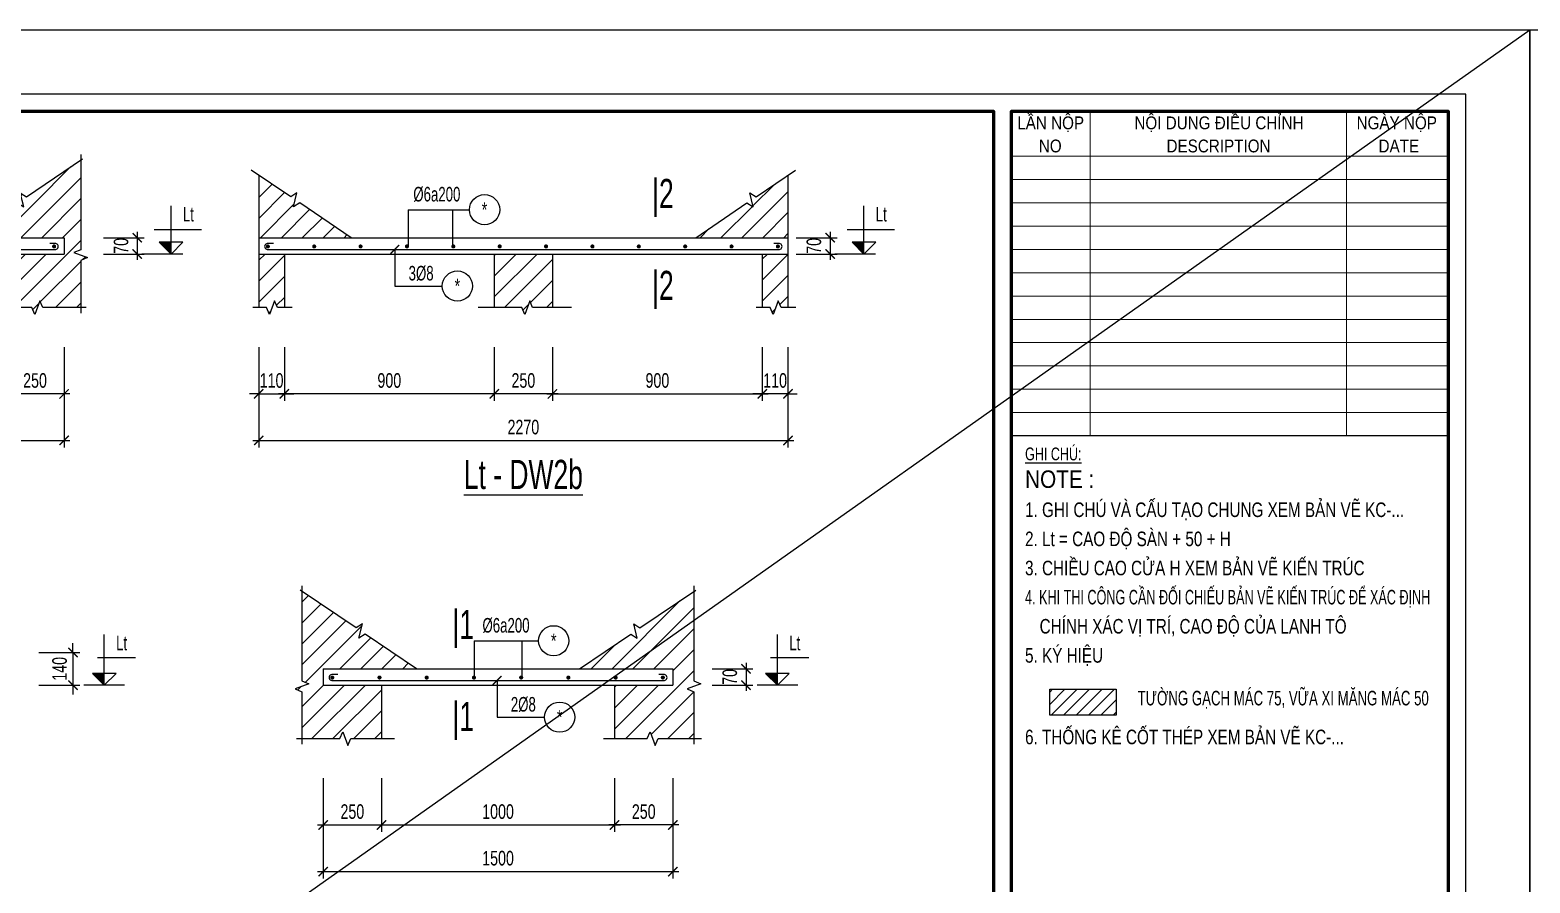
# Model space of a CAD drawing. Header units: millimetres. Extents: x 0 to 42050, y 0 to 14850.
# Drawn here: x 14590 to 21025, y 11189 to 14850 of the extents above; entities that cross this region are included whole.
import ezdxf
from ezdxf.enums import TextEntityAlignment as Align

# ---------------------------------------------------------------- set-up
doc = ezdxf.new("R2010")
doc.units = ezdxf.units.MM
doc.header["$LTSCALE"] = 3
doc.header["$PDSIZE"] = -2
doc.layers.get('0').update_dxf_attribs({"color": 8, "lineweight": 5})
doc.layers.get('Defpoints').update_dxf_attribs({"color": 2})
for name, color, linetype in [('CDC -TEXT KHUNG', 7, 'Continuous'), ('CDC-KHUNGTEN', 9, 'Continuous'), ('CDC.02.DIM', 1, 'Continuous'), ('CDC.03.BORDER', 3, 'Continuous'), ('CDC.05.STEEL', 4, 'Continuous'), ('CDC.06.TEXT', 2, 'Continuous'), ('CDC.10.HATCH', 9, 'Continuous'), ('CDC.11.NOTE', 8, 'Continuous'), ('CDC.14.STEELNUM', 9, 'Continuous')]:
    doc.layers.add(name, color=color, linetype=linetype)
doc.layers.add('KCS_Plotter', color=11, linetype='Continuous', plot=False)
doc.styles.add('arial', font='arial.ttf', dxfattribs={"width": 0.7})
doc.styles.add('Arial_4', font='arial.ttf', dxfattribs={"width": 0.75, "height": 3})
doc.styles.add('KCS_SMTEXT', font='arial.ttf', dxfattribs={"width": 0.7})
doc.styles.add('KT CDC', font='arial.ttf', dxfattribs={"width": 0.85, "height": 200})
doc.dimstyles.new('KCS_DIM25', dxfattribs={"dimscale": 25, "dimtxt": 2.5, "dimasz": 1.6, "dimexe": 1.2, "dimexo": 0, "dimgap": 1, "dimtad": 1, "dimdec": 0, "dimzin": 0, "dimdsep": 46, "dimtxsty": 'KCS_SMTEXT', "dimblk": 'ARCHTICK', "dimcen": 0, "dimdle": 1, "dimclrd": 256, "dimclre": 256, "dimclrt": 2, "dimadec": 0, "dimazin": 0, "dimtfac": 1, "dimtdec": 0, "dimtix": 1, "dimtmove": 2, "dimatfit": 3, "dimfxl": 1, "dimtolj": 1, "dimtzin": 0, "dimarcsym": 0})
pattern_1 = [(45, (-5577808.13, -272725.625), (-44.9012806, 44.9012806), [])]
pattern_2 = [(45, (-5586901.065, -247369.87), (-44.9012806, 44.9012806), [])]

# ---------------------------------------------------------------- blocks, each defined once
blk = doc.blocks.new('_ArchTick')
at = {"color": 0, "linetype": 'ByBlock', "const_width": 0.15}
blk.add_lwpolyline([(-0.5, -0.5), (0.5, 0.5)], dxfattribs=at)
blk = doc.blocks.new('*D23')
at = {"layer": 'CDC.02.DIM', "lineweight": -2, "transparency": 16777216}
for p, q in [((14628.7, 12178.6), (14804.3, 12178.6)), ((14774.3, 12178.6), (14774.3, 12218.6)), ((14774.3, 12178.6), (14774.3, 12038.6)), ((14628.7, 12038.6), (14804.3, 12038.6)), ((14774.3, 12038.6), (14774.3, 11998.6))]:
    blk.add_line(p, q, dxfattribs=at)
at = {"layer": 'Defpoints', "color": 0, "transparency": 16777216}
for p in [(14628.7, 12178.6), (14628.7, 12038.6), (14774.3, 12038.6)]:
    blk.add_point(p, dxfattribs=at)
at = {"layer": 'CDC.02.DIM', "lineweight": -2, "transparency": 16777216, "xscale": 40, "yscale": 40, "zscale": 40}
for p, rotation in [((14774.3, 12178.6), 270), ((14774.3, 12038.6), 90)]:
    blk.add_blockref('_ArchTick', p, dxfattribs=dict(at, rotation=rotation))
at = {"layer": 'CDC.02.DIM', "color": 2, "transparency": 16777216, "insert": (14717.4, 12108.6), "char_height": 62.5, "attachment_point": 5, "rotation": 90, "style": 'KCS_SMTEXT'}
blk.add_mtext('\\A1;140', dxfattribs=at)
blk = doc.blocks.new('*D39')
at = {"layer": 'CDC.02.DIM', "lineweight": -2, "transparency": 16777216}
for p, q in [((14486.8, 13488.6), (14486.8, 13258.6)), ((14736.8, 13488.6), (14736.8, 13258.6)), ((14761.8, 13288.6), (14461.8, 13288.6))]:
    blk.add_line(p, q, dxfattribs=at)
at = {"layer": 'Defpoints', "color": 0, "transparency": 16777216}
for p in [(14486.8, 13488.6), (14736.8, 13488.6), (14486.8, 13288.6)]:
    blk.add_point(p, dxfattribs=at)
at = {"layer": 'CDC.02.DIM', "lineweight": -2, "transparency": 16777216, "xscale": 40, "yscale": 40, "zscale": 40, "rotation": 180}
blk.add_blockref('_ArchTick', (14486.8, 13288.6), dxfattribs=at)
at = {"layer": 'CDC.02.DIM', "lineweight": -2, "transparency": 16777216, "xscale": 40, "yscale": 40, "zscale": 40}
blk.add_blockref('_ArchTick', (14736.8, 13288.6), dxfattribs=at)
at = {"layer": 'CDC.02.DIM', "color": 2, "transparency": 16777216, "insert": (14611.8, 13345.6), "char_height": 62.5, "attachment_point": 5, "style": 'KCS_SMTEXT'}
blk.add_mtext('\\A1;250', dxfattribs=at)
blk = doc.blocks.new('*D41')
at = {"layer": 'CDC.02.DIM', "lineweight": -2, "transparency": 16777216}
for p, q in [((15571.7, 13488.6), (15571.7, 13258.6)), ((15681.7, 13488.6), (15681.7, 13258.6)), ((15571.7, 13288.6), (15531.7, 13288.6)), ((15571.7, 13288.6), (15681.7, 13288.6)), ((15681.7, 13288.6), (15721.7, 13288.6))]:
    blk.add_line(p, q, dxfattribs=at)
at = {"layer": 'Defpoints', "color": 0, "transparency": 16777216}
for p in [(15571.7, 13488.6), (15681.7, 13488.6), (15681.7, 13288.6)]:
    blk.add_point(p, dxfattribs=at)
at = {"layer": 'CDC.02.DIM', "lineweight": -2, "transparency": 16777216, "xscale": 40, "yscale": 40, "zscale": 40}
blk.add_blockref('_ArchTick', (15571.7, 13288.6), dxfattribs=at)
at = {"layer": 'CDC.02.DIM', "lineweight": -2, "transparency": 16777216, "xscale": 40, "yscale": 40, "zscale": 40, "rotation": 180}
blk.add_blockref('_ArchTick', (15681.7, 13288.6), dxfattribs=at)
at = {"layer": 'CDC.02.DIM', "color": 2, "transparency": 16777216, "insert": (15626.7, 13345.6), "char_height": 62.5, "attachment_point": 5, "style": 'KCS_SMTEXT'}
blk.add_mtext('\\A1;110', dxfattribs=at)
blk = doc.blocks.new('*D42')
at = {"layer": 'CDC.02.DIM', "lineweight": -2, "transparency": 16777216}
for p, q in [((15681.7, 13488.6), (15681.7, 13258.6)), ((16581.7, 13488.6), (16581.7, 13258.6)), ((16606.7, 13288.6), (15656.7, 13288.6))]:
    blk.add_line(p, q, dxfattribs=at)
at = {"layer": 'Defpoints', "color": 0, "transparency": 16777216}
for p in [(15681.7, 13488.6), (16581.7, 13488.6), (15681.7, 13288.6)]:
    blk.add_point(p, dxfattribs=at)
at = {"layer": 'CDC.02.DIM', "lineweight": -2, "transparency": 16777216, "xscale": 40, "yscale": 40, "zscale": 40, "rotation": 180}
blk.add_blockref('_ArchTick', (15681.7, 13288.6), dxfattribs=at)
at = {"layer": 'CDC.02.DIM', "lineweight": -2, "transparency": 16777216, "xscale": 40, "yscale": 40, "zscale": 40}
blk.add_blockref('_ArchTick', (16581.7, 13288.6), dxfattribs=at)
at = {"layer": 'CDC.02.DIM', "color": 2, "transparency": 16777216, "insert": (16131.7, 13345.6), "char_height": 62.5, "attachment_point": 5, "style": 'KCS_SMTEXT'}
blk.add_mtext('\\A1;900', dxfattribs=at)
blk = doc.blocks.new('*D43')
at = {"layer": 'CDC.02.DIM', "lineweight": -2, "transparency": 16777216}
for p, q in [((16581.7, 13488.6), (16581.7, 13258.6)), ((16831.7, 13488.6), (16831.7, 13258.6)), ((16856.7, 13288.6), (16556.7, 13288.6))]:
    blk.add_line(p, q, dxfattribs=at)
at = {"layer": 'Defpoints', "color": 0, "transparency": 16777216}
for p in [(16581.7, 13488.6), (16831.7, 13488.6), (16581.7, 13288.6)]:
    blk.add_point(p, dxfattribs=at)
at = {"layer": 'CDC.02.DIM', "lineweight": -2, "transparency": 16777216, "xscale": 40, "yscale": 40, "zscale": 40, "rotation": 180}
blk.add_blockref('_ArchTick', (16581.7, 13288.6), dxfattribs=at)
at = {"layer": 'CDC.02.DIM', "lineweight": -2, "transparency": 16777216, "xscale": 40, "yscale": 40, "zscale": 40}
blk.add_blockref('_ArchTick', (16831.7, 13288.6), dxfattribs=at)
at = {"layer": 'CDC.02.DIM', "color": 2, "transparency": 16777216, "insert": (16706.7, 13345.6), "char_height": 62.5, "attachment_point": 5, "style": 'KCS_SMTEXT'}
blk.add_mtext('\\A1;250', dxfattribs=at)
blk = doc.blocks.new('*D44')
at = {"layer": 'CDC.02.DIM', "lineweight": -2, "transparency": 16777216}
for p, q in [((17731.7, 13488.6), (17731.7, 13258.6)), ((17841.7, 13488.6), (17841.7, 13258.6)), ((17731.7, 13288.6), (17691.7, 13288.6)), ((17841.7, 13288.6), (17731.7, 13288.6)), ((17841.7, 13288.6), (17881.7, 13288.6))]:
    blk.add_line(p, q, dxfattribs=at)
at = {"layer": 'Defpoints', "color": 0, "transparency": 16777216}
for p in [(17731.7, 13488.6), (17841.7, 13488.6), (17731.7, 13288.6)]:
    blk.add_point(p, dxfattribs=at)
at = {"layer": 'CDC.02.DIM', "lineweight": -2, "transparency": 16777216, "xscale": 40, "yscale": 40, "zscale": 40}
blk.add_blockref('_ArchTick', (17731.7, 13288.6), dxfattribs=at)
at = {"layer": 'CDC.02.DIM', "lineweight": -2, "transparency": 16777216, "xscale": 40, "yscale": 40, "zscale": 40, "rotation": 180}
blk.add_blockref('_ArchTick', (17841.7, 13288.6), dxfattribs=at)
at = {"layer": 'CDC.02.DIM', "color": 2, "transparency": 16777216, "insert": (17786.7, 13345.6), "char_height": 62.5, "attachment_point": 5, "style": 'KCS_SMTEXT'}
blk.add_mtext('\\A1;110', dxfattribs=at)
blk = doc.blocks.new('*D45')
at = {"layer": 'CDC.02.DIM', "lineweight": -2, "transparency": 16777216}
for p, q in [((16831.7, 13488.6), (16831.7, 13258.6)), ((17731.7, 13488.6), (17731.7, 13258.6)), ((16806.7, 13288.6), (17756.7, 13288.6))]:
    blk.add_line(p, q, dxfattribs=at)
at = {"layer": 'Defpoints', "color": 0, "transparency": 16777216}
for p in [(16831.7, 13488.6), (17731.7, 13488.6), (17731.7, 13288.6)]:
    blk.add_point(p, dxfattribs=at)
at = {"layer": 'CDC.02.DIM', "lineweight": -2, "transparency": 16777216, "xscale": 40, "yscale": 40, "zscale": 40, "rotation": 180}
blk.add_blockref('_ArchTick', (16831.7, 13288.6), dxfattribs=at)
at = {"layer": 'CDC.02.DIM', "lineweight": -2, "transparency": 16777216, "xscale": 40, "yscale": 40, "zscale": 40}
blk.add_blockref('_ArchTick', (17731.7, 13288.6), dxfattribs=at)
at = {"layer": 'CDC.02.DIM', "color": 2, "transparency": 16777216, "insert": (17281.7, 13345.6), "char_height": 62.5, "attachment_point": 5, "style": 'KCS_SMTEXT'}
blk.add_mtext('\\A1;900', dxfattribs=at)
blk = doc.blocks.new('*D278')
at = {"layer": 'CDC.02.DIM', "lineweight": -2, "transparency": 16777216}
for p, q in [((15848.1, 11638.8), (15848.1, 11408.6)), ((16098.1, 11638.8), (16098.1, 11408.6)), ((15823.1, 11438.6), (16123.1, 11438.6))]:
    blk.add_line(p, q, dxfattribs=at)
at = {"layer": 'Defpoints', "color": 0, "transparency": 16777216}
for p in [(15848.1, 11638.8), (16098.1, 11638.8), (16098.1, 11438.6)]:
    blk.add_point(p, dxfattribs=at)
at = {"layer": 'CDC.02.DIM', "lineweight": -2, "transparency": 16777216, "xscale": 40, "yscale": 40, "zscale": 40, "rotation": 180}
blk.add_blockref('_ArchTick', (15848.1, 11438.6), dxfattribs=at)
at = {"layer": 'CDC.02.DIM', "lineweight": -2, "transparency": 16777216, "xscale": 40, "yscale": 40, "zscale": 40}
blk.add_blockref('_ArchTick', (16098.1, 11438.6), dxfattribs=at)
at = {"layer": 'CDC.02.DIM', "color": 2, "transparency": 16777216, "insert": (15973.1, 11495.6), "char_height": 62.5, "attachment_point": 5, "style": 'KCS_SMTEXT'}
blk.add_mtext('\\A1;250', dxfattribs=at)
blk = doc.blocks.new('*D279')
at = {"layer": 'CDC.02.DIM', "lineweight": -2, "transparency": 16777216}
for p, q in [((17098.1, 11638.8), (17098.1, 11408.6)), ((17348.1, 11638.8), (17348.1, 11408.6)), ((17373.1, 11438.6), (17073.1, 11438.6))]:
    blk.add_line(p, q, dxfattribs=at)
at = {"layer": 'Defpoints', "color": 0, "transparency": 16777216}
for p in [(17098.1, 11638.8), (17348.1, 11638.8), (17098.1, 11438.6)]:
    blk.add_point(p, dxfattribs=at)
at = {"layer": 'CDC.02.DIM', "lineweight": -2, "transparency": 16777216, "xscale": 40, "yscale": 40, "zscale": 40, "rotation": 180}
blk.add_blockref('_ArchTick', (17098.1, 11438.6), dxfattribs=at)
at = {"layer": 'CDC.02.DIM', "lineweight": -2, "transparency": 16777216, "xscale": 40, "yscale": 40, "zscale": 40}
blk.add_blockref('_ArchTick', (17348.1, 11438.6), dxfattribs=at)
at = {"layer": 'CDC.02.DIM', "color": 2, "transparency": 16777216, "insert": (17223.1, 11495.6), "char_height": 62.5, "attachment_point": 5, "style": 'KCS_SMTEXT'}
blk.add_mtext('\\A1;250', dxfattribs=at)
blk = doc.blocks.new('*D280')
at = {"layer": 'CDC.02.DIM', "lineweight": -2, "transparency": 16777216}
for p, q in [((17516.3, 12108.6), (17691.8, 12108.6)), ((17661.8, 12133.6), (17661.8, 12013.6)), ((17516.3, 12038.6), (17691.8, 12038.6))]:
    blk.add_line(p, q, dxfattribs=at)
at = {"layer": 'Defpoints', "color": 0, "transparency": 16777216}
for p in [(17516.3, 12108.6), (17516.3, 12038.6), (17661.8, 12038.6)]:
    blk.add_point(p, dxfattribs=at)
at = {"layer": 'CDC.02.DIM', "lineweight": -2, "transparency": 16777216, "xscale": 40, "yscale": 40, "zscale": 40}
for p, rotation in [((17661.8, 12108.6), 90), ((17661.8, 12038.6), 270)]:
    blk.add_blockref('_ArchTick', p, dxfattribs=dict(at, rotation=rotation))
at = {"layer": 'CDC.02.DIM', "color": 2, "transparency": 16777216, "insert": (17592.4, 12073.6), "char_height": 62.5, "attachment_point": 5, "rotation": 90, "style": 'KCS_SMTEXT'}
blk.add_mtext('\\A1;70', dxfattribs=at)
blk = doc.blocks.new('*D281')
at = {"layer": 'CDC.02.DIM', "lineweight": -2, "transparency": 16777216}
for p, q in [((16098.1, 11638.8), (16098.1, 11408.6)), ((17098.1, 11638.8), (17098.1, 11408.6)), ((16073.1, 11438.6), (17123.1, 11438.6))]:
    blk.add_line(p, q, dxfattribs=at)
at = {"layer": 'Defpoints', "color": 0, "transparency": 16777216}
for p in [(16098.1, 11638.8), (17098.1, 11638.8), (17098.1, 11438.6)]:
    blk.add_point(p, dxfattribs=at)
at = {"layer": 'CDC.02.DIM', "lineweight": -2, "transparency": 16777216, "xscale": 40, "yscale": 40, "zscale": 40, "rotation": 180}
blk.add_blockref('_ArchTick', (16098.1, 11438.6), dxfattribs=at)
at = {"layer": 'CDC.02.DIM', "lineweight": -2, "transparency": 16777216, "xscale": 40, "yscale": 40, "zscale": 40}
blk.add_blockref('_ArchTick', (17098.1, 11438.6), dxfattribs=at)
at = {"layer": 'CDC.02.DIM', "color": 2, "transparency": 16777216, "insert": (16598.1, 11495.6), "char_height": 62.5, "attachment_point": 5, "style": 'KCS_SMTEXT'}
blk.add_mtext('\\A1;1000', dxfattribs=at)
blk = doc.blocks.new('*D282')
at = {"layer": 'CDC.02.DIM', "lineweight": -2, "transparency": 16777216}
for p, q in [((15848.1, 11638.8), (15848.1, 11208.6)), ((17348.1, 11638.8), (17348.1, 11208.6)), ((15823.1, 11238.6), (17373.1, 11238.6))]:
    blk.add_line(p, q, dxfattribs=at)
at = {"layer": 'Defpoints', "color": 0, "transparency": 16777216}
for p in [(15848.1, 11638.8), (17348.1, 11638.8), (17348.1, 11238.6)]:
    blk.add_point(p, dxfattribs=at)
at = {"layer": 'CDC.02.DIM', "lineweight": -2, "transparency": 16777216, "xscale": 40, "yscale": 40, "zscale": 40, "rotation": 180}
blk.add_blockref('_ArchTick', (15848.1, 11238.6), dxfattribs=at)
at = {"layer": 'CDC.02.DIM', "lineweight": -2, "transparency": 16777216, "xscale": 40, "yscale": 40, "zscale": 40}
blk.add_blockref('_ArchTick', (17348.1, 11238.6), dxfattribs=at)
at = {"layer": 'CDC.02.DIM', "color": 2, "transparency": 16777216, "insert": (16598.1, 11295.6), "char_height": 62.5, "attachment_point": 5, "style": 'KCS_SMTEXT'}
blk.add_mtext('\\A1;1500', dxfattribs=at)
blk = doc.blocks.new('*D283')
at = {"layer": 'CDC.02.DIM', "lineweight": -2, "transparency": 16777216}
for p, q in [((15050.5, 13983.6), (15050.5, 13863.6)), ((14905, 13958.6), (15080.5, 13958.6)), ((14905, 13888.6), (15080.5, 13888.6))]:
    blk.add_line(p, q, dxfattribs=at)
at = {"layer": 'Defpoints', "color": 0, "transparency": 16777216}
for p in [(14905, 13958.6), (14905, 13888.6), (15050.5, 13888.6)]:
    blk.add_point(p, dxfattribs=at)
at = {"layer": 'CDC.02.DIM', "lineweight": -2, "transparency": 16777216, "xscale": 40, "yscale": 40, "zscale": 40}
for p, rotation in [((15050.5, 13958.6), 90), ((15050.5, 13888.6), 270)]:
    blk.add_blockref('_ArchTick', p, dxfattribs=dict(at, rotation=rotation))
at = {"layer": 'CDC.02.DIM', "color": 2, "transparency": 16777216, "insert": (14981.1, 13923.6), "char_height": 62.5, "attachment_point": 5, "rotation": 90, "style": 'KCS_SMTEXT'}
blk.add_mtext('\\A1;70', dxfattribs=at)
blk = doc.blocks.new('*D284')
at = {"layer": 'CDC.02.DIM', "lineweight": -2, "transparency": 16777216}
for p, q in [((18022.7, 13983.6), (18022.7, 13863.6)), ((17877.1, 13958.6), (18052.7, 13958.6)), ((17877.1, 13888.6), (18052.7, 13888.6))]:
    blk.add_line(p, q, dxfattribs=at)
at = {"layer": 'Defpoints', "color": 0, "transparency": 16777216}
for p in [(17877.1, 13958.6), (17877.1, 13888.6), (18022.7, 13888.6)]:
    blk.add_point(p, dxfattribs=at)
at = {"layer": 'CDC.02.DIM', "lineweight": -2, "transparency": 16777216, "xscale": 40, "yscale": 40, "zscale": 40}
for p, rotation in [((18022.7, 13958.6), 90), ((18022.7, 13888.6), 270)]:
    blk.add_blockref('_ArchTick', p, dxfattribs=dict(at, rotation=rotation))
at = {"layer": 'CDC.02.DIM', "color": 2, "transparency": 16777216, "insert": (17953.2, 13923.6), "char_height": 62.5, "attachment_point": 5, "rotation": 90, "style": 'KCS_SMTEXT'}
blk.add_mtext('\\A1;70', dxfattribs=at)
blk = doc.blocks.new('*D331')
at = {"layer": 'CDC.02.DIM', "lineweight": -2, "transparency": 16777216}
for p, q in [((12166.8, 13488.6), (12166.8, 13058.6)), ((14736.8, 13488.6), (14736.8, 13058.6)), ((12141.8, 13088.6), (14761.8, 13088.6))]:
    blk.add_line(p, q, dxfattribs=at)
at = {"layer": 'Defpoints', "color": 0, "transparency": 16777216}
for p in [(12166.8, 13488.6), (14736.8, 13488.6), (14736.8, 13088.6)]:
    blk.add_point(p, dxfattribs=at)
at = {"layer": 'CDC.02.DIM', "lineweight": -2, "transparency": 16777216, "xscale": 40, "yscale": 40, "zscale": 40, "rotation": 180}
blk.add_blockref('_ArchTick', (12166.8, 13088.6), dxfattribs=at)
at = {"layer": 'CDC.02.DIM', "lineweight": -2, "transparency": 16777216, "xscale": 40, "yscale": 40, "zscale": 40}
blk.add_blockref('_ArchTick', (14736.8, 13088.6), dxfattribs=at)
at = {"layer": 'CDC.02.DIM', "color": 2, "transparency": 16777216, "insert": (13451.8, 13145.6), "char_height": 62.5, "attachment_point": 5, "style": 'KCS_SMTEXT'}
blk.add_mtext('\\A1;2570', dxfattribs=at)
blk = doc.blocks.new('*D332')
at = {"layer": 'CDC.02.DIM', "lineweight": -2, "transparency": 16777216}
for p, q in [((15571.7, 13488.6), (15571.7, 13058.6)), ((17841.7, 13488.6), (17841.7, 13058.6)), ((15546.7, 13088.6), (17866.7, 13088.6))]:
    blk.add_line(p, q, dxfattribs=at)
at = {"layer": 'Defpoints', "color": 0, "transparency": 16777216}
for p in [(15571.7, 13488.6), (17841.7, 13488.6), (17841.7, 13088.6)]:
    blk.add_point(p, dxfattribs=at)
at = {"layer": 'CDC.02.DIM', "lineweight": -2, "transparency": 16777216, "xscale": 40, "yscale": 40, "zscale": 40, "rotation": 180}
blk.add_blockref('_ArchTick', (15571.7, 13088.6), dxfattribs=at)
at = {"layer": 'CDC.02.DIM', "lineweight": -2, "transparency": 16777216, "xscale": 40, "yscale": 40, "zscale": 40}
blk.add_blockref('_ArchTick', (17841.7, 13088.6), dxfattribs=at)
at = {"layer": 'CDC.02.DIM', "color": 2, "transparency": 16777216, "insert": (16706.7, 13145.6), "char_height": 62.5, "attachment_point": 5, "style": 'KCS_SMTEXT'}
blk.add_mtext('\\A1;2270', dxfattribs=at)
blk = doc.blocks.new('Khung tên chuẩn')
at = {"layer": 'CDC-KHUNGTEN', "color": 8, "lineweight": 9}
for p, q in [((76550, 58000), (76550, 52433)), ((80950, 58000), (80950, 52433)), ((82700, 57233), (75200, 57233)), ((82700, 56833), (75200, 56833)), ((82700, 56433), (75200, 56433)), ((82700, 56033), (75200, 56033)), ((82700, 55633), (75200, 55633)), ((82700, 55233), (75200, 55233)), ((82700, 54833), (75200, 54833)), ((82700, 54433), (75200, 54433)), ((82700, 54033), (75200, 54033)), ((82700, 53633), (75200, 53633)), ((82700, 53233), (75200, 53233)), ((82700, 52833), (75200, 52833))]:
    blk.add_line(p, q, dxfattribs=at)
at = {"layer": 'CDC-KHUNGTEN', "color": 6, "lineweight": 25}
blk.add_line((82700, 52433), (75200, 52433), dxfattribs=at)
at = {"layer": 'CDC-KHUNGTEN', "color": 8}
blk.add_lwpolyline([(75096, 1100), (83000, 1100), (83000, 58300), (3000, 58300), (3000, 1100), (75096, 1100)], dxfattribs=at)
at = {"layer": 'CDC-KHUNGTEN', "color": 255, "lineweight": 60}
blk.add_lwpolyline([(74900, 1400), (74900, 58000), (3300, 58000), (3300, 1400), (74900, 1400)], close=True, dxfattribs=at)
blk.add_lwpolyline([(75200, 1400), (82700, 1400), (82700, 58000), (75200, 58000), (75200, 1400)], dxfattribs=at)
at = {"layer": 'Defpoints', "color": 1, "ltscale": 0.2}
blk.add_lwpolyline([(0, 0), (0, 59400), (84100, 59400), (84100, 0), (0, 0)], close=True, dxfattribs=at)
at = {"layer": 'CDC -TEXT KHUNG', "color": 7, "style": 'KT CDC', "width": 0.85}
for s, p in [('NO', (75672, 57299)), ('DESCRIPTION', (77863, 57299)), ('DATE', (81501, 57299))]:
    blk.add_text(s, height=220, dxfattribs=at).set_placement(p)
at = {"layer": 'CDC -TEXT KHUNG', "char_height": 220, "attachment_point": 2, "line_spacing_factor": 0.941778, "style": 'KT CDC'}
for s, insert, width in [('LẦN NỘP', (75875, 57916), 1464.22), ('NỘI DUNG ĐIỀU CHỈNH', (78763, 57916), 3699.71), ('NGÀY NỘP', (81814, 57916), 1755.59)]:
    blk.add_mtext(s, dxfattribs=dict(at, insert=insert, width=width))
at = {"layer": 'CDC-KHUNGTEN', "color": 7, "style": 'Arial_4', "width": 0.85}
blk.add_text('NOTE :', height=300, dxfattribs=at).set_placement((75436, 51540))
at = {"layer": 'CDC-KHUNGTEN', "color": 6, "insert": (75436, 52233), "char_height": 220, "width": 1881.96, "attachment_point": 1, "style": 'arial'}
blk.add_mtext('{\\LGHI CHÚ:}', dxfattribs=at)

msp = doc.modelspace()

# ---------------------------------------------------------------- hatches: boundary and pattern name
at = {"layer": 'CDC.10.HATCH'}
h = msp.add_hatch(dxfattribs=at)
h.set_pattern_fill('ANSI31', color=256, scale=20, style=0)
h.set_pattern_definition([(45, (-5593256.22, -274393.507), (-44.9012806, 44.9012806), [])])
h.paths.add_polyline_path([(14736.8, 13958.6), (14736.8, 13888.6), (14486.8, 13888.6), (14486.8, 13659), (14598.2, 13659), (14610.9, 13629.6), (14632.3, 13688.3), (14645.1, 13659), (14808.2, 13659), (14808.2, 13860.4), (14837.6, 13873.1), (14778.9, 13894.5), (14808.2, 13907.2), (14808.2, 14292), (14575.7, 14134.2), (14548.6, 14151.4), (14563.9, 14090.8), (14536.9, 14107.9), (14316.8, 13958.6)])
h = msp.add_hatch(dxfattribs=at)
h.set_pattern_fill('ANSI31', color=256, scale=20, style=0)
h.set_pattern_definition(pattern_1)
h.paths.add_polyline_path([(15967.5, 13958.6), (15747.4, 14107.9), (15720.4, 14090.8), (15735.6, 14151.4), (15708.6, 14134.2), (15571.7, 14227.1), (15571.7, 13958.6)])
h.paths.add_polyline_path([(15681.7, 13888.6), (15571.7, 13888.6), (15571.7, 13659), (15605.2, 13659), (15618, 13629.6), (15639.3, 13688.3), (15652.1, 13659), (15681.7, 13659)])
h = msp.add_hatch(dxfattribs=at)
h.set_pattern_fill('ANSI31', color=256, scale=20, style=0)
h.set_pattern_definition(pattern_1)
h.paths.add_polyline_path([(17693, 14090.8), (17666, 14107.9), (17445.9, 13958.6), (17841.7, 13958.6), (17841.7, 14227.1), (17704.8, 14134.2), (17677.8, 14151.4)])
h.paths.add_polyline_path([(17841.7, 13888.6), (17731.7, 13888.6), (17731.7, 13659), (17765.2, 13659), (17777.9, 13629.6), (17799.3, 13688.3), (17812.1, 13659), (17841.7, 13659)])
h = msp.add_hatch(dxfattribs=at)
h.set_pattern_fill('ANSI31', color=256, scale=20, style=0)
h.set_pattern_definition(pattern_1)
h.paths.add_polyline_path([(16733.8, 13688.3), (16746.6, 13659), (16831.7, 13659), (16831.7, 13888.6), (16581.7, 13888.6), (16581.7, 13659), (16699.7, 13659), (16712.5, 13629.6)])
h = msp.add_hatch(dxfattribs=at)
h.set_pattern_fill('ANSI31', color=256, scale=20, style=0)
h.set_pattern_definition(pattern_2)
h.paths.add_polyline_path([(16248.1, 12108.6), (16028, 12257.9), (16000.9, 12240.8), (16016.2, 12301.4), (15989.2, 12284.2), (15756.6, 12442), (15756.6, 12057.2), (15786, 12044.5), (15727.2, 12023.1), (15756.6, 12010.4), (15756.6, 11809), (15919.8, 11809), (15932.5, 11838.3), (15953.9, 11779.6), (15966.6, 11809), (16098.1, 11809), (16098.1, 12038.6), (15848.1, 12038.6), (15848.1, 12108.6)])
h = msp.add_hatch(dxfattribs=at)
h.set_pattern_fill('ANSI31', color=256, scale=20, style=0)
h.set_pattern_definition(pattern_2)
h.paths.add_polyline_path([(17098.1, 12038.6), (17098.1, 11809), (17237.8, 11809), (17250.6, 11838.3), (17271.9, 11779.6), (17284.7, 11809), (17438.3, 11809), (17438.3, 12010.4), (17409, 12023.1), (17467.7, 12044.5), (17438.3, 12057.2), (17438.3, 12441.1), (17207, 12284.2), (17179.9, 12301.4), (17195.2, 12240.8), (17168.2, 12257.9), (16948.1, 12108.6), (17348.1, 12108.6), (17348.1, 12038.6)])
h = msp.add_hatch(dxfattribs=at)
h.set_pattern_fill('ANSI31', color=256, scale=300, style=0)
h.set_pattern_definition([(45, (-11061465.133, -2759474.625), (-26.5165043, 26.5165043), [])])
h.paths.add_polyline_path([(19250.4, 11909.3), (19250.4, 12020.8), (18964.8, 12020.8), (18964.8, 11909.3)])

# ---------------------------------------------------------------- linework, layer by layer
at = {"layer": 'CDC.02.DIM'}
for p, q in [((15195.2, 13888.6), (15195.2, 14095.7)), ((18167.3, 13888.6), (18167.3, 14095.7)), ((15326.6, 13992.2), (15123.2, 13992.2)), ((18298.8, 13992.2), (18095.4, 13992.2)), ((15195.2, 13888.6), (15144.4, 13939.4)), ((15245.9, 13939.4), (15144.4, 13939.4)), ((15195.2, 13888.6), (15245.9, 13939.4)), ((18167.3, 13888.6), (18116.6, 13939.4)), ((18218.1, 13939.4), (18116.6, 13939.4)), ((18167.3, 13888.6), (18218.1, 13939.4)), ((15245.2, 13888.6), (15070.5, 13888.6)), ((18217.3, 13888.6), (18042.7, 13888.6)), ((14908.8, 12038.1), (14908.8, 12255.2)), ((17796.3, 12038.1), (17796.3, 12255.2)), ((15043.3, 12155.8), (14880.1, 12155.8)), ((17930.8, 12155.8), (17767.6, 12155.8)), ((14996.1, 12038.1), (14821.5, 12038.1)), ((14908.8, 12038.1), (14858.1, 12088.9)), ((14959.5, 12088.9), (14858.1, 12088.9)), ((14908.8, 12038.1), (14959.5, 12088.9)), ((17883.6, 12038.1), (17709, 12038.1)), ((17796.3, 12038.1), (17745.6, 12088.9)), ((17847.1, 12088.9), (17745.6, 12088.9)), ((17796.3, 12038.1), (17847.1, 12088.9))]:
    msp.add_line(p, q, dxfattribs=at)
for points in [[(15144.4, 13939.4), (15195.2, 13888.6), (15195.2, 13939.4)], [(18116.6, 13939.4), (18167.3, 13888.6), (18167.3, 13939.4)], [(14858.1, 12088.9), (14908.8, 12038.1), (14908.8, 12088.9)], [(17745.6, 12088.9), (17796.3, 12038.1), (17796.3, 12088.9)]]:
    msp.add_solid(points, dxfattribs=at)
at = {"layer": 'CDC.03.BORDER'}
for p, q in [((15571.7, 14227.1), (15571.7, 13659)), ((17841.7, 14227.1), (17841.7, 13659)), ((12166.8, 13958.6), (14736.8, 13958.6)), ((14736.8, 13958.6), (14736.8, 13888.6)), ((15571.7, 13958.6), (17841.7, 13958.6)), ((15571.7, 13958.6), (15571.7, 13888.6)), ((17841.7, 13958.6), (17841.7, 13888.6)), ((12166.8, 13888.6), (14736.8, 13888.6)), ((15571.7, 13888.6), (17841.7, 13888.6)), ((15681.7, 13888.6), (15681.7, 13659)), ((16581.7, 13888.6), (16581.7, 13659)), ((16831.7, 13888.6), (16831.7, 13659)), ((17731.7, 13888.6), (17731.7, 13659)), ((15848.1, 12108.6), (17348.1, 12108.6)), ((15848.1, 12108.6), (15848.1, 12038.6)), ((17348.1, 12108.6), (17348.1, 12038.6)), ((15848.1, 12038.6), (17348.1, 12038.6)), ((16098.1, 12038.6), (16098.1, 11809)), ((17098.1, 12038.6), (17098.1, 11809))]:
    msp.add_line(p, q, dxfattribs=at)
msp.add_lwpolyline([(18964.8, 12020.8), (19250.4, 12020.8), (19250.4, 11909.3), (18964.8, 11909.3)], close=True, dxfattribs=at)
at = {"layer": 'CDC.05.STEEL'}
for points in [[(12229.5, 13933.6), (12206.9, 13933.6, 1.2), (12206.9, 13908.6), (14696.8, 13908.6, 1.2), (14696.8, 13933.6), (14675.9, 13933.6)], [(15634.5, 13933.6), (15611.8, 13933.6, 1.2), (15611.8, 13908.6), (17801.7, 13908.6, 1.2), (17801.7, 13933.6), (17780.9, 13933.6)], [(15910.8, 12083.6), (15888.2, 12083.6, 1.2), (15888.2, 12058.6), (17308.1, 12058.6, 1.2), (17308.1, 12083.6), (17287.2, 12083.6)]]:
    msp.add_lwpolyline(points, format="xyb", dxfattribs=at)
at = {"layer": 'CDC.05.STEEL', "const_width": 8.75}
for points in [[(14689.3, 13921.1, -1), (14698.1, 13921.1, -1)], [(15606.3, 13921.1, -1), (15615, 13921.1, -1)], [(15805.2, 13921.1, -1), (15813.9, 13921.1, -1)], [(16004.1, 13921.1, -1), (16012.8, 13921.1, -1)], [(16203, 13921.1, -1), (16211.8, 13921.1, -1)], [(16401.9, 13921.1, -1), (16410.7, 13921.1, -1)], [(16600.8, 13921.1, -1), (16609.6, 13921.1, -1)], [(16799.7, 13921.1, -1), (16808.5, 13921.1, -1)], [(16998.6, 13921.1, -1), (17007.4, 13921.1, -1)], [(17197.5, 13921.1, -1), (17206.3, 13921.1, -1)], [(17396.5, 13921.1, -1), (17405.2, 13921.1, -1)], [(17595.4, 13921.1, -1), (17604.1, 13921.1, -1)], [(17794.3, 13921.1, -1), (17803, 13921.1, -1)], [(15882.6, 12071.1, -1), (15891.4, 12071.1, -1)], [(16085.2, 12071.1, -1), (16094, 12071.1, -1)], [(16287.8, 12071.1, -1), (16296.5, 12071.1, -1)], [(16490.3, 12071.1, -1), (16499.1, 12071.1, -1)], [(16692.9, 12071.1, -1), (16701.7, 12071.1, -1)], [(16895.5, 12071.1, -1), (16904.2, 12071.1, -1)], [(17098.1, 12071.1, -1), (17106.8, 12071.1, -1)], [(17300.6, 12071.1, -1), (17309.4, 12071.1, -1)]]:
    msp.add_lwpolyline(points, format="xyb", close=True, dxfattribs=at)
at = {"layer": 'CDC.11.NOTE'}
for p, q in [((16213, 14078.9), (16475.5, 14078.9, 0)), ((16213, 14078.9), (16213, 13921.1)), ((16403.4, 14078.9), (16403.4, 13921.1)), ((16495.4, 12228.9), (16772.1, 12228.9, 0)), ((16495.4, 12228.9), (16495.4, 12071.1)), ((16700, 12228.9), (16700, 12071.1))]:
    msp.add_line(p, q, dxfattribs=at)
for points in [[(14316.8, 13958.6), (14536.9, 14107.9), (14563.9, 14090.8), (14548.6, 14151.4), (14575.7, 14134.2), (14815.2, 14296.7)], [(14808.2, 14315), (14808.2, 13907.2), (14778.9, 13894.5), (14837.6, 13873.1), (14808.2, 13860.4), (14808.2, 13635.5)], [(15967.5, 13958.6), (15747.4, 14107.9), (15720.4, 14090.8), (15735.6, 14151.4), (15708.6, 14134.2), (15539.7, 14248.8)], [(17445.9, 13958.6), (17666, 14107.9), (17693, 14090.8), (17677.8, 14151.4), (17704.8, 14134.2), (17873.7, 14248.8)], [(14831.9, 13659), (14645.1, 13659), (14632.3, 13688.3), (14610.9, 13629.6), (14598.2, 13659), (14411.4, 13659)], [(15715, 13659), (15652.1, 13659), (15639.3, 13688.3), (15618, 13629.6), (15605.2, 13659), (15545.5, 13659)], [(16913.4, 13659), (16746.6, 13659), (16733.8, 13688.3), (16712.5, 13629.6), (16699.7, 13659), (16512.9, 13659)], [(17875, 13659), (17812.1, 13659), (17799.3, 13688.3), (17777.9, 13629.6), (17765.2, 13659), (17705.5, 13659)], [(15756.6, 12465), (15756.6, 12057.2), (15786, 12044.5), (15727.2, 12023.1), (15756.6, 12010.4), (15756.6, 11785.5)], [(16248.1, 12108.6), (16028, 12257.9), (16000.9, 12240.8), (16016.2, 12301.4), (15989.2, 12284.2), (15749.6, 12446.7)], [(16948.1, 12108.6), (17168.2, 12257.9), (17195.2, 12240.8), (17179.9, 12301.4), (17207, 12284.2), (17446.5, 12446.7)], [(17438.3, 12464.1), (17438.3, 12057.2), (17467.7, 12044.5), (17409, 12023.1), (17438.3, 12010.4), (17438.3, 11785.5)], [(15733, 11809), (15919.8, 11809), (15932.5, 11838.3), (15953.9, 11779.6), (15966.6, 11809), (16153.4, 11809)], [(17051, 11809), (17237.8, 11809), (17250.6, 11838.3), (17271.9, 11779.6), (17284.7, 11809), (17471.5, 11809)]]:
    msp.add_lwpolyline(points, dxfattribs=at)
at = {"layer": 'CDC.11.NOTE', "elevation": 0}
for points in [[(16155.5, 13908.6), (16155.5, 13751.2), (16155.5, 13751.2), (16359, 13751.2)], [(16594, 12058.6), (16594, 11901.2), (16594, 11901.2), (16797.5, 11901.2)]]:
    msp.add_lwpolyline(points, dxfattribs=at)
at = {"layer": 'CDC.14.STEELNUM'}
for centre in [(16540.3, 14078.9, 0), (16423.8, 13751.2, 0), (16836.9, 12228.9, 0), (16862.3, 11901.2, 0)]:
    msp.add_circle(centre, 64.8, dxfattribs=at)
at = {"layer": 'KCS_Plotter', "linetype": 'ByBlock', "ltscale": 10}
msp.add_line((0, 0), (21025, 14850), dxfattribs=at)

# ---------------------------------------------------------------- block references
for p, xscale, yscale, zscale in [((0, 0), 0.2500000001291493, 0.2500000001291493, 0.2500000001291493), ((21025, 0), 0.2500000001309672, 0.2500000001309672, 0.2500000001309672)]:
    msp.add_blockref('Khung tên chuẩn', p, dxfattribs=dict(xscale=xscale, yscale=yscale, zscale=zscale))
at = {"layer": 'CDC.11.NOTE', "xscale": 37.5, "yscale": 37.5, "zscale": 37.5}
for p in [(16155.5, 13908.6), (16594, 12058.6)]:
    msp.add_blockref('_ArchTick', p, dxfattribs=at)

# ---------------------------------------------------------------- texts
at = {"layer": 'CDC.02.DIM', "style": 'arial', "width": 0.65}
for p in [(15269.8, 14059.3), (18242, 14059.3), (14983.4, 12218.8), (17871, 12218.8)]:
    msp.add_text('Lt', height=62.5, dxfattribs=at).set_placement(p, align=Align.MIDDLE)
at = {"layer": 'CDC.06.TEXT', "style": 'arial', "width": 0.65}
for s, height, p in [('%%C6a200', 62.5, (16335.6, 14145.5)), ('|2', 125, (17305.4, 14132.5, 0)), ('3%%C8', 62.5, (16268.1, 13806.5, 0)), ('|2', 125, (17305.4, 13737.9, 0)), ('%%ULt - DW2b', 125, (16706.7, 12945.2)), ('|1', 125, (16448.7, 12282.5, 0)), ('%%C6a200', 62.5, (16632.3, 12295.5)), ('|1', 125, (16448.7, 11887.9, 0)), ('2%%C8', 62.5, (16706.6, 11956.5, 0))]:
    msp.add_text(s, height=height, dxfattribs=at).set_placement(p, align=Align.MIDDLE)
at = {"layer": 'CDC.06.TEXT', "style": 'arial'}
for s, width, p in [('1. GHI CHÚ VÀ CẤU TẠO CHUNG XEM BẢN VẼ KC-...', 0.75, (18858.9, 12791.2)), ('2. Lt = CAO ĐỘ SÀN + 50 + H', 0.75, (18858.9, 12666.2)), ('3. CHIỀU CAO CỬA H XEM BẢN VẼ KIẾN TRÚC', 0.75, (18858.9, 12541.2)), ('4. KHI THI CÔNG CẦN ĐỐI CHIẾU BẢN VẼ KIẾN TRÚC ĐỂ XÁC ĐỊNH', 0.62, (18858.9, 12416.2)), ('CHÍNH XÁC VỊ TRÍ, CAO ĐỘ CỦA LANH TÔ', 0.75, (18921.4, 12291.2)), ('5. KÝ HIỆU', 0.75, (18858.9, 12166.2)), ('6. THỐNG KÊ CỐT THÉP XEM BẢN VẼ KC-...', 0.75, (18858.9, 11816.2))]:
    msp.add_text(s, height=62.5, dxfattribs=dict(at, width=width)).set_placement(p, align=Align.MIDDLE_LEFT)
at = {"layer": 'CDC.06.TEXT', "style": 'arial', "width": 0.65}
msp.add_text('TƯỜNG GẠCH MÁC 75, VỮA XI MĂNG MÁC 50', height=62.5, dxfattribs=at).set_placement((19341.7, 11951.6))
at = {"layer": 'CDC.14.STEELNUM', "style": 'arial', "width": 0.7}
for p in [(16540.3, 14078.9, 0), (16423.8, 13751.2, 0), (16836.9, 12228.9, 0), (16862.3, 11901.2, 0)]:
    msp.add_text('*', height=62.5, dxfattribs=at).set_placement(p, align=Align.MIDDLE_CENTER)

# ---------------------------------------------------------------- dimensions: what is measured, and where the dimension line sits
at = {"layer": 'CDC.02.DIM'}
for base, p1, p2, picture, middle in [((15050.5, 13888.6), (14905, 13958.6), (14905, 13888.6), '*D283', (14981.1, 13923.6)), ((18022.7, 13888.6), (17877.1, 13958.6), (17877.1, 13888.6), '*D284', (17953.2, 13923.6)), ((17661.8, 12038.6), (17516.3, 12108.6), (17516.3, 12038.6), '*D280', (17592.4, 12073.6))]:
    dim = msp.add_linear_dim(base=base, p1=p1, p2=p2, angle=90, dimstyle='KCS_DIM25', dxfattribs=at)
    dim.commit()
    dim.dimension.update_dxf_attribs({"geometry": picture, "text_midpoint": middle, "dimtype": 160})
for base, p1, p2, picture, middle in [((14736.8, 13088.6), (12166.8, 13488.6), (14736.8, 13488.6), '*D331', (13451.8, 13145.6)), ((14486.8, 13288.6), (14736.8, 13488.6), (14486.8, 13488.6), '*D39', (14611.8, 13345.6)), ((17841.7, 13088.6), (15571.7, 13488.6), (17841.7, 13488.6), '*D332', (16706.7, 13145.6)), ((16581.7, 13288.6), (16831.7, 13488.6), (16581.7, 13488.6), '*D43', (16706.7, 13345.6)), ((17731.7, 13288.6), (17841.7, 13488.6), (17731.7, 13488.6), '*D44', (17786.7, 13345.6)), ((17348.1, 11238.6), (15848.1, 11638.8), (17348.1, 11638.8), '*D282', (16598.1, 11295.6)), ((17098.1, 11438.6), (16098.1, 11638.8), (17098.1, 11638.8), '*D281', (16598.1, 11495.6)), ((17098.1, 11438.6), (17348.1, 11638.8), (17098.1, 11638.8), '*D279', (17223.1, 11495.6))]:
    dim = msp.add_linear_dim(base=base, p1=p1, p2=p2, dimstyle='KCS_DIM25', dxfattribs=at)
    dim.commit()
    dim.dimension.update_dxf_attribs({"geometry": picture, "text_midpoint": middle})
for base, p1, p2, angle, picture, middle in [((15681.7, 13288.6), (15571.7, 13488.6), (15681.7, 13488.6), 180, '*D41', (15626.7, 13345.6)), ((14774.3, 12038.6), (14628.7, 12178.6), (14628.7, 12038.6), 90, '*D23', (14717.4, 12108.6)), ((16098.1, 11438.6), (15848.1, 11638.8), (16098.1, 11638.8), 180, '*D278', (15973.1, 11495.6))]:
    dim = msp.add_linear_dim(base=base, p1=p1, p2=p2, angle=angle, dimstyle='KCS_DIM25', dxfattribs=at)
    dim.commit()
    dim.dimension.update_dxf_attribs({"geometry": picture, "text_midpoint": middle})
dim = msp.add_linear_dim(base=(15681.7, 13288.6), p1=(16581.7, 13488.6), p2=(15681.7, 13488.6), text='900', dimstyle='KCS_DIM25', dxfattribs=at)
dim.commit()
dim.dimension.update_dxf_attribs({"geometry": '*D42', "text_midpoint": (16131.7, 13345.6)})
dim = msp.add_linear_dim(base=(17731.7, 13288.6), p1=(16831.7, 13488.6), p2=(17731.7, 13488.6), angle=180, text='900', dimstyle='KCS_DIM25', dxfattribs=at)
dim.commit()
dim.dimension.update_dxf_attribs({"geometry": '*D45', "text_midpoint": (17281.7, 13345.6)})

doc.saveas('drawing.dxf')
